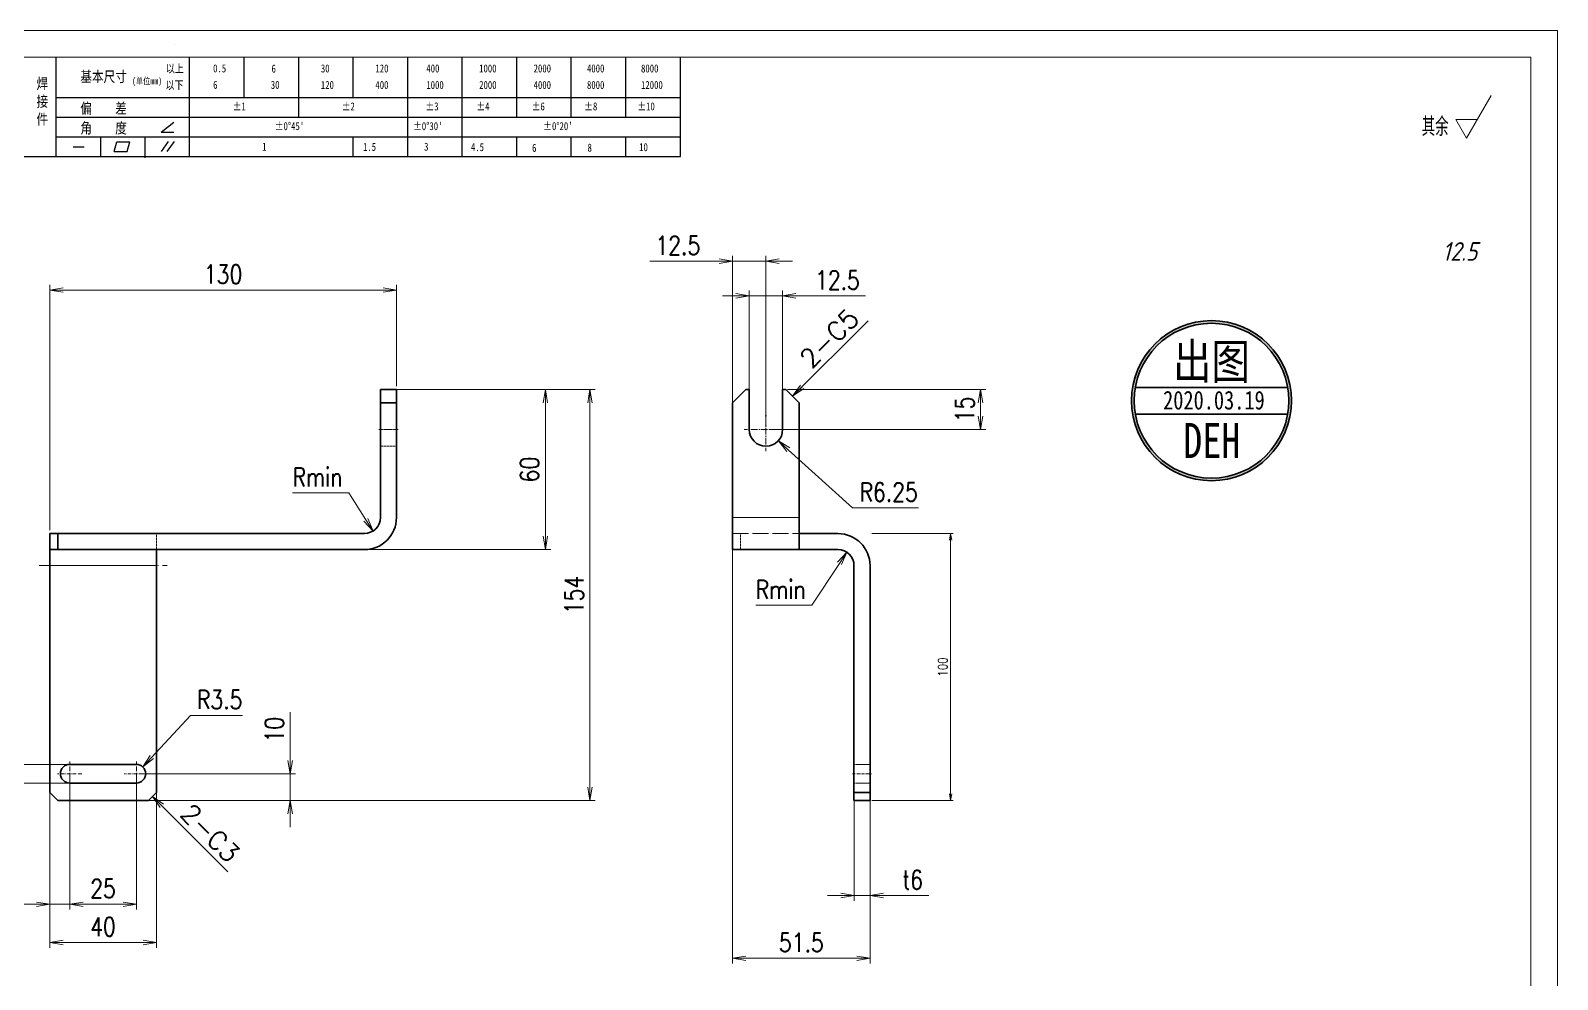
# Model space of a CAD drawing. Header units: millimetres. Extents: x -50406 to 104182, y -50696 to 36260.
# Drawn here: x -49929 to -49356, y 35495 to 35850 of the extents above; entities that cross this region are included whole.
import ezdxf
from ezdxf.enums import TextEntityAlignment as Align

# ---------------------------------------------------------------- set-up
doc = ezdxf.new("R2010")
doc.units = ezdxf.units.MM
doc.header["$LTSCALE"] = 0.5
for name, pattern in [('DASHDOT', [18.5, 12, -3, 0.5, -3]), ('DASHED', [15, 12, -3]), ('DOT2', [0.125, 0, -0.125])]:
    doc.linetypes.add(name, pattern=pattern)
for name, color, linetype, lineweight in [('DIM', 3, 'Continuous', 13), ('印章专用-出图', 1, 'Continuous', 80), ('图框', 7, 'Continuous', 18), ('标注线', 3, 'Continuous', 18), ('细实线', 3, 'Continuous', 18)]:
    doc.layers.add(name, color=color, linetype=linetype, lineweight=lineweight)
doc.layers.add('图\\M+19E79\\M+195B6\\M+18E9A', color=7, linetype='Continuous')
doc.layers.add('打印', color=7, linetype='Continuous', lineweight=15, plot=False)
doc.layers.add('打印-禁用', color=7, linetype='Continuous', lineweight=15, plot=False)
doc.styles.add('DIM', font='romans.shx', dxfattribs={"width": 0.8, "bigfont": 'bigfont.shx'})
doc.styles.add('国标', font='simfang.ttf', dxfattribs={"width": 0.8})
doc.styles.add('机械长仿宋', font='gbenor.shx', dxfattribs={"height": 1, "bigfont": 'gbcbig.shx'})
doc.dimstyles.new('DEH 1-1$0', dxfattribs={"dimtxt": 3.5, "dimasz": 2.5, "dimexe": 1, "dimexo": 0.625, "dimgap": 1.2, "dimtad": 1, "dimzin": 9, "dimdsep": 46, "dimtxsty": 'DIM', "dimblk": 'OPEN', "dimcen": 0, "dimclrd": 8, "dimclre": 8, "dimclrt": 2, "dimazin": 2, "dimtfac": 0.5, "dimtmove": 0, "dimatfit": 3, "dimldrblk": 'OPEN', "dimfxl": 0, "dimtolj": 2, "dimlwd": 18, "dimlwe": 18, "dimarcsym": 0})
doc.dimstyles.new('DEH 1-2$0', dxfattribs={"dimscale": 2, "dimtxt": 3.5, "dimasz": 2.5, "dimexe": 1, "dimexo": 0.625, "dimgap": 1.2, "dimtad": 1, "dimdsep": 46, "dimtxsty": 'DIM', "dimblk": 'OPEN', "dimcen": 0, "dimclrd": 8, "dimclre": 8, "dimclrt": 2, "dimazin": 2, "dimtfac": 0.5, "dimtmove": 0, "dimatfit": 3, "dimldrblk": 'OPEN', "dimfxl": 0, "dimtolj": 2, "dimlwd": 13, "dimlwe": 13, "dimarcsym": 0})
doc.dimstyles.new('DEH 1-2$4', dxfattribs={"dimscale": 2, "dimtxt": 3.5, "dimasz": 2.5, "dimexe": 1, "dimexo": 0.625, "dimgap": 1.2, "dimtad": 1, "dimtoh": 1, "dimdsep": 46, "dimtxsty": 'DIM', "dimblk": 'OPEN', "dimcen": 0, "dimclrd": 8, "dimclre": 8, "dimclrt": 2, "dimazin": 2, "dimtfac": 0.5, "dimtofl": 0, "dimtmove": 0, "dimatfit": 3, "dimldrblk": 'OPEN', "dimfxl": 0, "dimtolj": 2, "dimlwd": 18, "dimlwe": 18, "dimarcsym": 0})
doc.dimstyles.new('LAM1-1', dxfattribs={"dimtxt": 3.5, "dimasz": 2.5, "dimexe": 1, "dimexo": 0.625, "dimgap": 1.2, "dimtad": 3, "dimdsep": 46, "dimtxsty": 'DIM', "dimblk": 'OPEN', "dimcen": 0, "dimclrd": 3, "dimclre": 3, "dimclrt": 2, "dimazin": 2, "dimtfac": 0.5, "dimtmove": 0, "dimatfit": 3, "dimldrblk": 'OPEN', "dimfxl": 0, "dimlwd": 13, "dimlwe": 13, "dimarcsym": 0})

# ---------------------------------------------------------------- blocks, each defined once
blk = doc.blocks.new('GZDEH零件A3图框V01版')
at = {"layer": '图\\M+19E79\\M+195B6\\M+18E9A', "color": 9}
for p, q in [((2996.09, -1573.08), (2996.09, -1554.46)), ((3021.09, -1561.98), (3021.09, -1554.46)), ((3031.31, -1561.98), (3031.31, -1554.46)), ((3041.53, -1561.98), (3041.53, -1554.46)), ((3051.75, -1561.98), (3051.75, -1554.46)), ((3061.98, -1561.98), (3061.98, -1554.46)), ((3072.2, -1561.98), (3072.2, -1554.46)), ((3082.42, -1561.98), (3082.42, -1554.46)), ((3092.64, -1561.98), (3092.64, -1554.46)), ((3102.86, -1561.98), (3102.86, -1554.46)), ((3113.09, -1573.08), (3113.09, -1554.46)), ((2996.09, -1561.98), (3113.09, -1561.98)), ((3021.09, -1573.08), (3021.09, -1561.98)), ((3041.53, -1565.68), (3041.53, -1561.98)), ((3061.98, -1573.08), (3061.98, -1561.98)), ((3072.2, -1573.08), (3072.2, -1561.98)), ((3082.42, -1565.68), (3082.42, -1561.98)), ((3092.64, -1565.68), (3092.64, -1561.98)), ((3102.86, -1565.68), (3102.86, -1561.98)), ((2996.09, -1565.68), (3113.09, -1565.68)), ((3015.75, -1568.51), (3018.15, -1566.66)), ((2996.09, -1569.38), (3113.09, -1569.38)), ((2999.26, -1571.23), (3001.32, -1571.23)), ((3004.42, -1573.08), (3004.42, -1569.38)), ((3006.97, -1572.12), (3007.45, -1570.33)), ((3007.45, -1570.33), (3009.86, -1570.33)), ((3009.39, -1572.12), (3009.86, -1570.33)), ((3012.75, -1573.08), (3012.75, -1569.38)), ((3015.75, -1568.51), (3018.15, -1568.51)), ((3015.81, -1572.12), (3017.15, -1570.26)), ((3016.89, -1572.12), (3018.23, -1570.26)), ((3051.75, -1573.08), (3051.75, -1569.38)), ((3082.42, -1573.08), (3082.42, -1569.48)), ((3092.64, -1573.08), (3092.64, -1569.38)), ((3102.86, -1573.08), (3102.86, -1569.38)), ((2990.09, -1573.08), (3113.09, -1573.08)), ((3006.97, -1572.12), (3009.39, -1572.12)), ((3012.75, -1573.33), (3012.75, -1573.08))]:
    blk.add_line(p, q, dxfattribs=at)
at = {"layer": '图框', "linetype": 'Continuous'}
for p, q in [((3272.49, -1554.46), (2882.49, -1554.46)), ((3272.49, -1832.96), (3272.49, -1554.46))]:
    blk.add_line(p, q, dxfattribs=at)
at = {"layer": '打印-禁用', "linetype": 'Continuous'}
for p, q in [((3277.49, -1549.46), (2857.49, -1549.46)), ((3277.49, -1846.46), (3277.49, -1549.46))]:
    blk.add_line(p, q, dxfattribs=at)
at = {"layer": '图\\M+19E79\\M+195B6\\M+18E9A', "color": 9, "style": '国标', "width": 0.8}
for s, height, p in [('基本尺寸', 2, (3000.6, -1559.1)), ('以上', 1.5, (3016.64, -1557.33)), ('0.5', 1.5, (3025.49, -1557.3)), ('6', 1.5, (3036.45, -1557.34)), ('30', 1.5, (3045.69, -1557.31)), ('120', 1.5, (3055.91, -1557.31)), ('400', 1.5, (3065.46, -1557.31)), ('1000', 1.5, (3075.36, -1557.31)), ('2000', 1.5, (3085.57, -1557.31)), ('4000', 1.5, (3095.57, -1557.31)), ('8000', 1.5, (3105.7, -1557.31)), ('以下', 1.5, (3016.58, -1560.43)), ('6', 1.5, (3025.49, -1560.38)), ('30', 1.5, (3036.31, -1560.39)), ('120', 1.5, (3045.69, -1560.41)), ('400', 1.5, (3055.91, -1560.41)), ('1000', 1.5, (3065.46, -1560.41)), ('2000', 1.5, (3075.36, -1560.41)), ('4000', 1.5, (3085.57, -1560.41)), ('8000', 1.5, (3095.57, -1560.41)), ('12000', 1.5, (3105.7, -1560.41)), ('偏    差', 2, (3000.6, -1565.04)), ('±1', 1.5, (3029.16, -1564.42)), ('±2', 1.5, (3049.61, -1564.42)), ('±3', 1.5, (3065.3, -1564.42)), ('±4', 1.5, (3074.85, -1564.42)), ('±6', 1.5, (3085.22, -1564.42)), ('±8', 1.5, (3095.06, -1564.42)), ('±10', 1.5, (3105.02, -1564.42)), ('角    度', 2, (3000.6, -1568.74)), ("±0%%D45'", 1.5, (3037.06, -1568.12)), ("±0%%D30'", 1.5, (3062.98, -1568.12)), ("±0%%D20'", 1.5, (3087.38, -1568.12)), ('1', 1.5, (3034.69, -1571.98)), ('1.5', 1.5, (3053.59, -1572.01)), ('3', 1.5, (3065.05, -1571.98)), ('4.5', 1.5, (3073.82, -1572.05)), ('6', 1.5, (3085.28, -1572.19)), ('8', 1.5, (3095.68, -1572.15)), ('10', 1.5, (3105.36, -1572.06))]:
    blk.add_text(s, height=height, dxfattribs=at).set_placement(p)
at = {"layer": '图\\M+19E79\\M+195B6\\M+18E9A', "color": 9, "lineweight": 15, "style": '国标', "width": 0.8}
blk.add_text('(单位mm)', height=1.2, dxfattribs=at).set_placement((3010.27, -1559.51))
at = {"layer": '图\\M+19E79\\M+195B6\\M+18E9A', "color": 9, "insert": (2992.39, -1558.41), "char_height": 2, "width": 3.1877, "attachment_point": 1, "style": '国标'}
blk.add_mtext('焊\\P接\\P件', dxfattribs=at)
blk = doc.blocks.new('DEH A3')
at = {"layer": '图框'}
blk.add_blockref('GZDEH零件A3图框V01版', (-2857.49, 1846.46), dxfattribs=at)
blk = doc.blocks.new('FINISHER_TR')
at = {"layer": '标注线'}
for p, q in [((0, 0), (4.62, 8)), ((-2.02, 3.5), (0, 0)), ((2.02, 3.5), (-2.02, 3.5))]:
    blk.add_line(p, q, dxfattribs=at)
at = {"layer": '标注线', "color": 2, "style": '机械长仿宋', "oblique": 15}
blk.add_attdef('0.0', text='', height=3.5, dxfattribs=at).set_placement((2.03, -24.04), align=Align.BOTTOM_RIGHT)
blk = doc.blocks.new('其余12.5')
at = {"layer": '标注线'}
blk.add_blockref('FINISHER_TR', (0, 0), dxfattribs=at).add_auto_attribs({'0.0': '12.5'})
at = {"layer": '标注线', "color": 7, "linetype": 'DOT2', "style": '机械长仿宋'}
blk.add_text('其余', height=3.5, dxfattribs=at).set_placement((-8.38, 0.4))
blk = doc.blocks.new('_Open')
at = {"color": 0, "linetype": 'ByBlock', "lineweight": -2}
for p, q in [((-1, 0.17), (0, 0)), ((-1, -0.17), (0, 0)), ((0, 0), (-1, 0))]:
    blk.add_line(p, q, dxfattribs=at)
blk = doc.blocks.new('*D35')
at = {"layer": 'Defpoints', "color": 0, "transparency": 16777216}
for p in [(-49791.45, 35752.9), (-49791.45, 35715.62), (-49921.45, 35661.62)]:
    blk.add_point(p, dxfattribs=at)
at = {"layer": '标注线', "color": 8, "lineweight": 13, "transparency": 16777216}
for p, q in [((-49921.45, 35662.87), (-49921.45, 35754.9)), ((-49791.45, 35716.87), (-49791.45, 35754.9)), ((-49916.45, 35752.9), (-49796.45, 35752.9))]:
    blk.add_line(p, q, dxfattribs=at)
at = {"layer": '标注线', "color": 8, "lineweight": 13, "transparency": 16777216, "xscale": 5, "yscale": 5, "zscale": 5, "rotation": 180}
blk.add_blockref('_Open', (-49921.45, 35752.9), dxfattribs=at)
at = {"layer": '标注线', "color": 8, "lineweight": 13, "transparency": 16777216, "xscale": 5, "yscale": 5, "zscale": 5}
blk.add_blockref('_Open', (-49791.45, 35752.9), dxfattribs=at)
at = {"layer": '标注线', "color": 2, "transparency": 16777216, "insert": (-49856.45, 35758.8), "char_height": 7, "attachment_point": 5, "style": 'DIM'}
blk.add_mtext('\\A2;130', dxfattribs=at)
blk = doc.blocks.new('*D36')
at = {"layer": 'Defpoints', "color": 0, "transparency": 16777216}
for p in [(-49791.45, 35715.62), (-49812.88, 35655.62), (-49735.62, 35655.62)]:
    blk.add_point(p, dxfattribs=at)
at = {"layer": '标注线', "color": 8, "lineweight": 13, "transparency": 16777216}
for p, q in [((-49790.2, 35715.62), (-49733.62, 35715.62)), ((-49735.62, 35710.62), (-49735.62, 35660.62)), ((-49811.63, 35655.62), (-49733.62, 35655.62))]:
    blk.add_line(p, q, dxfattribs=at)
at = {"layer": '标注线', "color": 8, "lineweight": 13, "transparency": 16777216, "xscale": 5, "yscale": 5, "zscale": 5}
for p, rotation in [((-49735.62, 35715.62), 90), ((-49735.62, 35655.62), 270)]:
    blk.add_blockref('_Open', p, dxfattribs=dict(at, rotation=rotation))
at = {"layer": '标注线', "color": 2, "transparency": 16777216, "insert": (-49741.52, 35685.62), "char_height": 7, "attachment_point": 5, "rotation": 90, "style": 'DIM'}
blk.add_mtext('\\A2;60', dxfattribs=at)
blk = doc.blocks.new('*D37')
at = {"layer": 'Defpoints', "color": 0, "transparency": 16777216}
for p in [(-49921.45, 35607.12), (-49881.45, 35607.12), (-49881.45, 35508.39)]:
    blk.add_point(p, dxfattribs=at)
at = {"layer": '标注线', "color": 8, "lineweight": 13, "transparency": 16777216}
for p, q in [((-49921.45, 35605.87), (-49921.45, 35506.39)), ((-49881.45, 35605.87), (-49881.45, 35506.39)), ((-49916.45, 35508.39), (-49886.45, 35508.39))]:
    blk.add_line(p, q, dxfattribs=at)
at = {"layer": '标注线', "color": 8, "lineweight": 13, "transparency": 16777216, "xscale": 5, "yscale": 5, "zscale": 5, "rotation": 180}
blk.add_blockref('_Open', (-49921.45, 35508.39), dxfattribs=at)
at = {"layer": '标注线', "color": 8, "lineweight": 13, "transparency": 16777216, "xscale": 5, "yscale": 5, "zscale": 5}
blk.add_blockref('_Open', (-49881.45, 35508.39), dxfattribs=at)
at = {"layer": '标注线', "color": 2, "transparency": 16777216, "insert": (-49901.45, 35514.29), "char_height": 7, "attachment_point": 5, "style": 'DIM'}
blk.add_mtext('\\A2;40', dxfattribs=at)
blk = doc.blocks.new('*D38')
at = {"layer": 'Defpoints', "color": 0, "transparency": 16777216}
for p in [(-49921.45, 35571.62), (-49913.95, 35571.62), (-49921.45, 35522.67)]:
    blk.add_point(p, dxfattribs=at)
at = {"layer": '标注线', "color": 8, "lineweight": 13, "transparency": 16777216}
for p, q in [((-49921.45, 35570.37), (-49921.45, 35520.67)), ((-49913.95, 35570.37), (-49913.95, 35520.67)), ((-49926.45, 35522.67), (-49947.99, 35522.67)), ((-49913.95, 35522.67), (-49921.45, 35522.67)), ((-49908.95, 35522.67), (-49903.95, 35522.67))]:
    blk.add_line(p, q, dxfattribs=at)
at = {"layer": '标注线', "color": 8, "lineweight": 13, "transparency": 16777216, "xscale": 5, "yscale": 5, "zscale": 5}
blk.add_blockref('_Open', (-49921.45, 35522.67), dxfattribs=at)
at = {"layer": '标注线', "color": 8, "lineweight": 13, "transparency": 16777216, "xscale": 5, "yscale": 5, "zscale": 5, "rotation": 180}
blk.add_blockref('_Open', (-49913.95, 35522.67), dxfattribs=at)
at = {"layer": '标注线', "color": 2, "transparency": 16777216, "insert": (-49939.72, 35528.57), "char_height": 7, "attachment_point": 5, "style": 'DIM'}
blk.add_mtext('\\A2;7.5', dxfattribs=at)
blk = doc.blocks.new('*D39')
at = {"layer": 'Defpoints', "color": 0, "transparency": 16777216}
for p in [(-49913.95, 35571.62), (-49888.95, 35571.62), (-49888.95, 35522.67)]:
    blk.add_point(p, dxfattribs=at)
at = {"layer": '标注线', "color": 8, "lineweight": 13, "transparency": 16777216}
for p, q in [((-49913.95, 35570.37), (-49913.95, 35520.67)), ((-49888.95, 35570.37), (-49888.95, 35520.67)), ((-49908.95, 35522.67), (-49893.95, 35522.67))]:
    blk.add_line(p, q, dxfattribs=at)
at = {"layer": '标注线', "color": 8, "lineweight": 13, "transparency": 16777216, "xscale": 5, "yscale": 5, "zscale": 5, "rotation": 180}
blk.add_blockref('_Open', (-49913.95, 35522.67), dxfattribs=at)
at = {"layer": '标注线', "color": 8, "lineweight": 13, "transparency": 16777216, "xscale": 5, "yscale": 5, "zscale": 5}
blk.add_blockref('_Open', (-49888.95, 35522.67), dxfattribs=at)
at = {"layer": '标注线', "color": 2, "transparency": 16777216, "insert": (-49901.45, 35528.57), "char_height": 7, "attachment_point": 5, "style": 'DIM'}
blk.add_mtext('\\A2;25', dxfattribs=at)
blk = doc.blocks.new('*D40')
at = {"layer": 'Defpoints', "color": 0, "transparency": 16777216}
for p in [(-49888.95, 35571.62), (-49831.31, 35571.62), (-49901.45, 35561.62)]:
    blk.add_point(p, dxfattribs=at)
at = {"layer": '标注线', "color": 8, "lineweight": 13, "transparency": 16777216}
for p, q in [((-49831.31, 35576.62), (-49831.31, 35594.69)), ((-49887.7, 35571.62), (-49829.31, 35571.62)), ((-49831.31, 35561.62), (-49831.31, 35571.62)), ((-49900.2, 35561.62), (-49829.31, 35561.62)), ((-49831.31, 35556.62), (-49831.31, 35551.62))]:
    blk.add_line(p, q, dxfattribs=at)
at = {"layer": '标注线', "color": 8, "lineweight": 13, "transparency": 16777216, "xscale": 5, "yscale": 5, "zscale": 5}
for p, rotation in [((-49831.31, 35571.62), 270), ((-49831.31, 35561.62), 90)]:
    blk.add_blockref('_Open', p, dxfattribs=dict(at, rotation=rotation))
at = {"layer": '标注线', "color": 2, "transparency": 16777216, "insert": (-49837.21, 35588.16), "char_height": 7, "attachment_point": 5, "rotation": 90, "style": 'DIM'}
blk.add_mtext('\\A2;10', dxfattribs=at)
blk = doc.blocks.new('*D41')
at = {"layer": 'Defpoints', "color": 0, "transparency": 16777216}
for p in [(-49954.29, 35575.12), (-49905.6, 35575.12), (-49905.6, 35568.12)]:
    blk.add_point(p, dxfattribs=at)
at = {"layer": '标注线', "color": 8, "lineweight": 13, "transparency": 16777216}
for p, q in [((-49954.29, 35580.12), (-49954.29, 35593.66)), ((-49906.85, 35575.12), (-49956.29, 35575.12)), ((-49954.29, 35568.12), (-49954.29, 35575.12)), ((-49906.85, 35568.12), (-49956.29, 35568.12)), ((-49954.29, 35563.12), (-49954.29, 35558.12))]:
    blk.add_line(p, q, dxfattribs=at)
at = {"layer": '标注线', "color": 8, "lineweight": 13, "transparency": 16777216, "xscale": 5, "yscale": 5, "zscale": 5}
for p, rotation in [((-49954.29, 35575.12), 270), ((-49954.29, 35568.12), 90)]:
    blk.add_blockref('_Open', p, dxfattribs=dict(at, rotation=rotation))
at = {"layer": '标注线', "color": 2, "transparency": 16777216, "insert": (-49960.19, 35589.39), "char_height": 7, "attachment_point": 5, "rotation": 90, "style": 'DIM'}
blk.add_mtext('\\A2;7', dxfattribs=at)
blk = doc.blocks.new('*D42')
at = {"layer": 'Defpoints', "color": 0, "transparency": 16777216}
for p in [(-49886.57, 35574.19), (-49888.95, 35571.62)]:
    blk.add_point(p, dxfattribs=at)
at = {"layer": '标注线', "color": 8, "lineweight": 18, "transparency": 16777216}
for p, q in [((-49868.65, 35593.48), (-49883.17, 35577.85)), ((-49849.19, 35593.48), (-49868.65, 35593.48))]:
    blk.add_line(p, q, dxfattribs=at)
at = {"layer": '标注线', "color": 8, "lineweight": 18, "transparency": 16777216, "xscale": 5, "yscale": 5, "zscale": 5, "rotation": 227.1142662931661}
blk.add_blockref('_Open', (-49886.57, 35574.19), dxfattribs=at)
at = {"layer": '标注线', "color": 2, "transparency": 16777216, "insert": (-49857.72, 35599.38), "char_height": 7, "attachment_point": 5, "style": 'DIM'}
blk.add_mtext('\\A2;R3.5', dxfattribs=at)
blk = doc.blocks.new('*D43')
at = {"layer": 'Defpoints', "color": 0, "transparency": 16777216}
for p in [(-49803.45, 35667.62), (-49800.24, 35662.56)]:
    blk.add_point(p, dxfattribs=at)
at = {"layer": '标注线', "color": 8, "lineweight": 18, "transparency": 16777216}
for p, q in [((-49830.41, 35676.91), (-49809.34, 35676.91)), ((-49809.34, 35676.91), (-49802.92, 35666.78))]:
    blk.add_line(p, q, dxfattribs=at)
at = {"layer": '标注线', "color": 8, "lineweight": 18, "transparency": 16777216, "xscale": 5, "yscale": 5, "zscale": 5, "rotation": 302.3736802523894}
blk.add_blockref('_Open', (-49800.24, 35662.56), dxfattribs=at)
at = {"layer": '标注线', "color": 2, "transparency": 16777216, "insert": (-49821.08, 35682.81), "char_height": 7, "attachment_point": 5, "style": 'DIM'}
blk.add_mtext('\\A2;{\\Fromans,bigfont|c134;Rmin}', dxfattribs=at)
blk = doc.blocks.new('*D44')
at = {"layer": 'Defpoints', "color": 0, "transparency": 16777216}
for p in [(-49665.41, 35681.12), (-49613.91, 35607.12), (-49613.91, 35502.45)]:
    blk.add_point(p, dxfattribs=at)
at = {"layer": '标注线', "color": 8, "lineweight": 13, "transparency": 16777216}
for p, q in [((-49665.41, 35679.87), (-49665.41, 35500.45)), ((-49613.91, 35605.87), (-49613.91, 35500.45)), ((-49660.41, 35502.45), (-49618.91, 35502.45))]:
    blk.add_line(p, q, dxfattribs=at)
at = {"layer": '标注线', "color": 8, "lineweight": 13, "transparency": 16777216, "xscale": 5, "yscale": 5, "zscale": 5, "rotation": 180}
blk.add_blockref('_Open', (-49665.41, 35502.45), dxfattribs=at)
at = {"layer": '标注线', "color": 8, "lineweight": 13, "transparency": 16777216, "xscale": 5, "yscale": 5, "zscale": 5}
blk.add_blockref('_Open', (-49613.91, 35502.45), dxfattribs=at)
at = {"layer": '标注线', "color": 2, "transparency": 16777216, "insert": (-49639.66, 35508.35), "char_height": 7, "attachment_point": 5, "style": 'DIM'}
blk.add_mtext('\\A2;51.5', dxfattribs=at)
blk = doc.blocks.new('*D45')
at = {"layer": 'Defpoints', "color": 0, "transparency": 16777216}
for p in [(-49619.91, 35581.45), (-49613.91, 35581.45), (-49613.91, 35525.98)]:
    blk.add_point(p, dxfattribs=at)
at = {"layer": '标注线', "color": 8, "lineweight": 13, "transparency": 16777216}
for p, q in [((-49619.91, 35580.2), (-49619.91, 35523.98)), ((-49613.91, 35580.2), (-49613.91, 35523.98)), ((-49624.91, 35525.98), (-49629.91, 35525.98)), ((-49619.91, 35525.98), (-49613.91, 35525.98)), ((-49608.91, 35525.98), (-49591.91, 35525.98))]:
    blk.add_line(p, q, dxfattribs=at)
at = {"layer": '标注线', "color": 8, "lineweight": 13, "transparency": 16777216, "xscale": 5, "yscale": 5, "zscale": 5}
blk.add_blockref('_Open', (-49619.91, 35525.98), dxfattribs=at)
at = {"layer": '标注线', "color": 8, "lineweight": 13, "transparency": 16777216, "xscale": 5, "yscale": 5, "zscale": 5, "rotation": 180}
blk.add_blockref('_Open', (-49613.91, 35525.98), dxfattribs=at)
at = {"layer": '标注线', "color": 2, "transparency": 16777216, "insert": (-49597.91, 35531.88), "char_height": 7, "attachment_point": 5, "style": 'DIM'}
blk.add_mtext('\\A2;{\\Fromans,bigfont|c134;t}6', dxfattribs=at)
blk = doc.blocks.new('*D46')
at = {"layer": 'Defpoints', "color": 0, "transparency": 16777216}
for p in [(-49794.45, 35715.62), (-49718.91, 35715.62), (-49901.45, 35561.62)]:
    blk.add_point(p, dxfattribs=at)
at = {"layer": '标注线', "color": 8, "lineweight": 13, "transparency": 16777216}
for p, q in [((-49793.2, 35715.62), (-49716.91, 35715.62)), ((-49718.91, 35566.62), (-49718.91, 35710.62)), ((-49900.2, 35561.62), (-49716.91, 35561.62))]:
    blk.add_line(p, q, dxfattribs=at)
at = {"layer": '标注线', "color": 8, "lineweight": 13, "transparency": 16777216, "xscale": 5, "yscale": 5, "zscale": 5}
for p, rotation in [((-49718.91, 35715.62), 90), ((-49718.91, 35561.62), 270)]:
    blk.add_blockref('_Open', p, dxfattribs=dict(at, rotation=rotation))
at = {"layer": '标注线', "color": 2, "transparency": 16777216, "insert": (-49724.81, 35638.62), "char_height": 7, "attachment_point": 5, "rotation": 90, "style": 'DIM'}
blk.add_mtext('\\A2;154', dxfattribs=at)
blk = doc.blocks.new('*D50')
at = {"layer": 'Defpoints', "color": 0, "transparency": 16777216}
for p in [(-49622.61, 35654.63), (-49625.91, 35649.62)]:
    blk.add_point(p, dxfattribs=at)
at = {"layer": '标注线', "color": 8, "lineweight": 18, "transparency": 16777216}
for p, q in [((-49635.7, 35634.77), (-49625.36, 35650.46)), ((-49656.77, 35634.77), (-49635.7, 35634.77))]:
    blk.add_line(p, q, dxfattribs=at)
at = {"layer": '标注线', "color": 8, "lineweight": 18, "transparency": 16777216, "xscale": 5, "yscale": 5, "zscale": 5, "rotation": 56.62099538693634}
blk.add_blockref('_Open', (-49622.61, 35654.63), dxfattribs=at)
at = {"layer": '标注线', "color": 2, "transparency": 16777216, "insert": (-49647.43, 35640.67), "char_height": 7, "attachment_point": 5, "style": 'DIM'}
blk.add_mtext('\\A2;{\\Fromans,bigfont|c134;Rmin}', dxfattribs=at)
blk = doc.blocks.new('*D51')
at = {"layer": 'Defpoints', "color": 0, "transparency": 16777216}
for p in [(-49665.41, 35763.73), (-49652.91, 35700.62), (-49665.41, 35696.35)]:
    blk.add_point(p, dxfattribs=at)
at = {"layer": '标注线', "color": 8, "lineweight": 13, "transparency": 16777216}
for p, q in [((-49670.41, 35763.73), (-49696.48, 35763.73)), ((-49665.41, 35697.6), (-49665.41, 35765.73)), ((-49652.91, 35763.73), (-49665.41, 35763.73)), ((-49652.91, 35701.87), (-49652.91, 35765.73)), ((-49647.91, 35763.73), (-49642.91, 35763.73))]:
    blk.add_line(p, q, dxfattribs=at)
at = {"layer": '标注线', "color": 8, "lineweight": 13, "transparency": 16777216, "xscale": 5, "yscale": 5, "zscale": 5}
blk.add_blockref('_Open', (-49665.41, 35763.73), dxfattribs=at)
at = {"layer": '标注线', "color": 8, "lineweight": 13, "transparency": 16777216, "xscale": 5, "yscale": 5, "zscale": 5, "rotation": 180}
blk.add_blockref('_Open', (-49652.91, 35763.73), dxfattribs=at)
at = {"layer": '标注线', "color": 2, "transparency": 16777216, "insert": (-49685.95, 35769.63), "char_height": 7, "attachment_point": 5, "style": 'DIM'}
blk.add_mtext('\\A2;12.5', dxfattribs=at)
blk = doc.blocks.new('*D52')
at = {"layer": 'Defpoints', "color": 0, "transparency": 16777216}
for p in [(-49646.66, 35750.7), (-49659.16, 35708.12), (-49646.66, 35706.23)]:
    blk.add_point(p, dxfattribs=at)
at = {"layer": '标注线', "color": 8, "lineweight": 13, "transparency": 16777216}
for p, q in [((-49664.16, 35750.7), (-49669.16, 35750.7)), ((-49659.16, 35709.37), (-49659.16, 35752.7)), ((-49659.16, 35750.7), (-49646.66, 35750.7)), ((-49646.66, 35707.48), (-49646.66, 35752.7)), ((-49641.66, 35750.7), (-49615.6, 35750.7))]:
    blk.add_line(p, q, dxfattribs=at)
at = {"layer": '标注线', "color": 8, "lineweight": 13, "transparency": 16777216, "xscale": 5, "yscale": 5, "zscale": 5}
blk.add_blockref('_Open', (-49659.16, 35750.7), dxfattribs=at)
at = {"layer": '标注线', "color": 8, "lineweight": 13, "transparency": 16777216, "xscale": 5, "yscale": 5, "zscale": 5, "rotation": 180}
blk.add_blockref('_Open', (-49646.66, 35750.7), dxfattribs=at)
at = {"layer": '标注线', "color": 2, "transparency": 16777216, "insert": (-49626.13, 35756.6), "char_height": 7, "attachment_point": 5, "style": 'DIM'}
blk.add_mtext('\\A2;12.5', dxfattribs=at)
blk = doc.blocks.new('*D53')
at = {"layer": 'Defpoints', "color": 0, "transparency": 16777216}
for p in [(-49646.04, 35715.62), (-49572.5, 35715.62), (-49652.91, 35700.62)]:
    blk.add_point(p, dxfattribs=at)
at = {"layer": '标注线', "color": 8, "lineweight": 13, "transparency": 16777216}
for p, q in [((-49644.79, 35715.62), (-49570.5, 35715.62)), ((-49572.5, 35705.62), (-49572.5, 35710.62)), ((-49651.66, 35700.62), (-49570.5, 35700.62))]:
    blk.add_line(p, q, dxfattribs=at)
at = {"layer": '标注线', "color": 8, "lineweight": 13, "transparency": 16777216, "xscale": 5, "yscale": 5, "zscale": 5}
for p, rotation in [((-49572.5, 35715.62), 90), ((-49572.5, 35700.62), 270)]:
    blk.add_blockref('_Open', p, dxfattribs=dict(at, rotation=rotation))
at = {"layer": '标注线', "color": 2, "transparency": 16777216, "insert": (-49578.4, 35708.12), "char_height": 7, "attachment_point": 5, "rotation": 90, "style": 'DIM'}
blk.add_mtext('\\A2;15', dxfattribs=at)
blk = doc.blocks.new('*D54')
at = {"layer": 'Defpoints', "color": 0, "transparency": 16777216}
for p in [(-49652.91, 35700.62), (-49648.28, 35696.43)]:
    blk.add_point(p, dxfattribs=at)
at = {"layer": '标注线', "color": 8, "lineweight": 18, "transparency": 16777216}
for p, q in [((-49620.52, 35671.29), (-49644.58, 35693.07)), ((-49595.72, 35671.29), (-49620.52, 35671.29))]:
    blk.add_line(p, q, dxfattribs=at)
at = {"layer": '标注线', "color": 8, "lineweight": 18, "transparency": 16777216, "xscale": 5, "yscale": 5, "zscale": 5, "rotation": 137.8381015659827}
blk.add_blockref('_Open', (-49648.28, 35696.43), dxfattribs=at)
at = {"layer": '标注线', "color": 2, "transparency": 16777216, "insert": (-49606.92, 35677.19), "char_height": 7, "attachment_point": 5, "style": 'DIM'}
blk.add_mtext('\\A2;R6.25', dxfattribs=at)
blk = doc.blocks.new('出图章')
at = {"layer": '印章专用-出图'}
h = blk.add_hatch(color=256, dxfattribs=at)
h.paths.add_polyline_path([(15, 0, 1), (-15, 0, 1)])
h.paths.add_polyline_path([(14.5, 0, 1), (-14.5, 0, 1)], flags=16)
h.paths.add_polyline_path([(-7.31, -12.35), (7.41, -12.35), (7.41, -2.73), (-7.31, -2.73)], flags=8)
at = {"layer": '印章专用-出图', "lineweight": 35}
for p, q in [((-14.28, 2.5), (14.28, 2.5)), ((-14.28, -2.5), (14.28, -2.5))]:
    blk.add_line(p, q, dxfattribs=at)
for radius in [15, 14.5]:
    blk.add_circle((0, 0), radius, dxfattribs=at)
at = {"layer": '印章专用-出图', "color": 4, "style": '国标', "width": 0.8}
blk.add_text('DEH', height=6.562, dxfattribs=at).set_placement((0.05, -10.74), align=Align.CENTER)
at = {"layer": '印章专用-出图', "color": 3, "style": '国标', "width": 0.8}
blk.add_attdef('出图', text='', height=6.6, dxfattribs=at).set_placement((0, 7.35), align=Align.MIDDLE_CENTER)
at = {"layer": '印章专用-出图', "color": 2, "style": '国标', "width": 0.8}
blk.add_attdef('XXXX.XX.XX', text='', height=3.5, dxfattribs=at).set_placement((0.45, 0.1), align=Align.MIDDLE_CENTER)
blk = doc.blocks.new('YZ-CT')
at = {"layer": '印章专用-出图'}
blk.add_blockref('出图章', (0.63, 0), dxfattribs=at).add_auto_attribs({'出图': '出图', 'XXXX.XX.XX': '2020.03.19'})
blk = doc.blocks.new('*D66')
at = {"layer": 'Defpoints', "color": 0, "transparency": 16777216}
for p in [(-49613.91, 35661.62), (-49583.71, 35661.62), (-49613.91, 35561.62)]:
    blk.add_point(p, dxfattribs=at)
at = {"layer": '标注线', "color": 8, "lineweight": 18, "transparency": 16777216}
for p, q in [((-49613.29, 35661.62), (-49582.71, 35661.62)), ((-49583.71, 35564.12), (-49583.71, 35659.12)), ((-49613.29, 35561.62), (-49582.71, 35561.62))]:
    blk.add_line(p, q, dxfattribs=at)
at = {"layer": '标注线', "color": 8, "lineweight": 18, "transparency": 16777216, "xscale": 2.5, "yscale": 2.5, "zscale": 2.5}
for p, rotation in [((-49583.71, 35661.62), 90), ((-49583.71, 35561.62), 270)]:
    blk.add_blockref('_Open', p, dxfattribs=dict(at, rotation=rotation))
at = {"layer": '标注线', "color": 2, "transparency": 16777216, "insert": (-49586.66, 35611.62), "char_height": 3.5, "attachment_point": 5, "rotation": 90, "style": 'DIM'}
blk.add_mtext('\\A2;100', dxfattribs=at)
blk = doc.blocks.new('CHAMFER_DIM_R')
at = {"layer": 'DIM', "color": 2, "style": 'DIM'}
blk.add_attdef('000', text='', height=3.5, rotation=90, dxfattribs=at).set_placement((0, 6), align=Align.BOTTOM_LEFT)
at = {"layer": 'DIM'}
blk.add_leader([(0, 0), (0, 20)], dimstyle='LAM1-1', dxfattribs=at)

msp = doc.modelspace()

# ---------------------------------------------------------------- linework, layer by layer
at = {"color": 7, "lineweight": 35, "ltscale": 0.125}
for p, q in [((-49797.452, 35710.622), (-49797.452, 35715.622)), ((-49791.452, 35710.622), (-49791.452, 35715.622))]:
    msp.add_line(p, q, dxfattribs=at)
at = {"color": 7, "lineweight": 35, "ltscale": 0.15}
for p, q in [((-49797.452, 35715.622), (-49791.452, 35715.622)), ((-49797.452, 35710.622), (-49791.452, 35710.622)), ((-49921.452, 35655.622), (-49921.452, 35661.622)), ((-49918.452, 35655.622), (-49918.452, 35661.622)), ((-49921.452, 35649.622), (-49921.452, 35655.622)), ((-49881.452, 35649.622), (-49881.452, 35655.622)), ((-49619.914, 35564.622), (-49613.914, 35564.622)), ((-49619.914, 35561.622), (-49613.914, 35561.622))]:
    msp.add_line(p, q, dxfattribs=at)
at = {"color": 7, "lineweight": 35, "ltscale": 0.176777}
for p, q in [((-49665.414, 35710.622), (-49660.414, 35715.622)), ((-49640.414, 35710.622), (-49645.414, 35715.622))]:
    msp.add_line(p, q, dxfattribs=at)
at = {"color": 7, "lineweight": 35, "ltscale": 0.03125}
for p, q in [((-49659.164, 35715.622), (-49660.414, 35715.622)), ((-49645.414, 35715.622), (-49646.664, 35715.622))]:
    msp.add_line(p, q, dxfattribs=at)
at = {"color": 7, "lineweight": 35, "ltscale": 0.375}
for p, q in [((-49659.164, 35700.622), (-49659.164, 35715.622)), ((-49646.664, 35715.622), (-49646.664, 35700.622))]:
    msp.add_line(p, q, dxfattribs=at)
at = {"color": 7, "lineweight": 35}
for p, q in [((-49797.452, 35667.622), (-49797.452, 35710.622)), ((-49791.452, 35710.622), (-49791.452, 35667.622)), ((-49665.414, 35710.622), (-49665.414, 35667.622)), ((-49640.414, 35667.622), (-49640.414, 35710.622)), ((-49803.452, 35661.622), (-49918.452, 35661.622)), ((-49803.452, 35655.622), (-49918.452, 35655.622)), ((-49665.414, 35655.622), (-49640.414, 35655.622)), ((-49921.452, 35649.622), (-49921.452, 35564.622)), ((-49881.452, 35649.622), (-49881.452, 35564.622)), ((-49619.914, 35649.622), (-49619.914, 35564.622)), ((-49613.914, 35649.622), (-49613.914, 35564.622)), ((-49888.952, 35575.122), (-49913.952, 35575.122)), ((-49913.952, 35568.122), (-49888.952, 35568.122)), ((-49918.452, 35561.622), (-49884.452, 35561.622))]:
    msp.add_line(p, q, dxfattribs=at)
at = {"color": 1, "linetype": 'DASHED', "lineweight": 13, "ltscale": 0.15}
for p, q in [((-49791.452, 35710.622), (-49797.452, 35710.622)), ((-49797.452, 35700.622), (-49791.452, 35700.622)), ((-49797.452, 35700.622), (-49791.452, 35700.622)), ((-49797.452, 35694.372), (-49791.452, 35694.372)), ((-49881.452, 35655.622), (-49881.452, 35661.622)), ((-49662.414, 35655.622), (-49662.414, 35661.622)), ((-49613.914, 35575.122), (-49619.914, 35575.122)), ((-49613.914, 35568.122), (-49619.914, 35568.122)), ((-49619.914, 35564.622), (-49613.914, 35564.622))]:
    msp.add_line(p, q, dxfattribs=at)
at = {"color": 2, "linetype": 'DASHDOT', "lineweight": 13, "ltscale": 0.40625}
for p, q in [((-49652.914, 35708.747), (-49652.914, 35692.497)), ((-49644.789, 35700.622), (-49661.039, 35700.622))]:
    msp.add_line(p, q, dxfattribs=at)
at = {"color": 2, "linetype": 'DASHDOT', "lineweight": 13, "ltscale": 0.180002}
for p, q in [((-49798.052, 35700.622), (-49790.852, 35700.622)), ((-49620.514, 35571.622), (-49613.314, 35571.622))]:
    msp.add_line(p, q, dxfattribs=at)
at = {"color": 7, "lineweight": 13}
for p, q in [((-49665.414, 35667.622), (-49640.414, 35667.622)), ((-49881.452, 35649.622), (-49921.452, 35649.622))]:
    msp.add_line(p, q, dxfattribs=at)
at = {"color": 1, "linetype": 'DASHED', "lineweight": 13}
for p, q in [((-49665.414, 35667.622), (-49640.414, 35667.622)), ((-49665.414, 35661.622), (-49640.414, 35661.622)), ((-49881.452, 35649.622), (-49921.452, 35649.622))]:
    msp.add_line(p, q, dxfattribs=at)
at = {"color": 7, "lineweight": 35, "ltscale": 0.3}
for p, q in [((-49665.414, 35655.622), (-49665.414, 35667.622)), ((-49640.414, 35667.622), (-49640.414, 35655.622))]:
    msp.add_line(p, q, dxfattribs=at)
at = {"color": 7, "lineweight": 35, "ltscale": 0.075}
for p, q in [((-49918.452, 35661.622), (-49921.452, 35661.622)), ((-49921.452, 35655.622), (-49918.452, 35655.622)), ((-49619.914, 35564.622), (-49619.914, 35561.622)), ((-49613.914, 35561.622), (-49613.914, 35564.622))]:
    msp.add_line(p, q, dxfattribs=at)
at = {"color": 7, "lineweight": 35, "ltscale": 0.3625}
for p, q in [((-49640.414, 35661.622), (-49625.914, 35661.622)), ((-49625.914, 35655.622), (-49640.414, 35655.622))]:
    msp.add_line(p, q, dxfattribs=at)
at = {"color": 2, "linetype": 'DASHDOT', "lineweight": 13}
msp.add_line((-49925.452, 35649.622), (-49877.452, 35649.622), dxfattribs=at)
at = {"color": 2, "linetype": 'DASHDOT', "lineweight": 13, "ltscale": 0.227496}
for p, q in [((-49913.952, 35576.172), (-49913.952, 35567.072)), ((-49888.952, 35576.172), (-49888.952, 35567.072))]:
    msp.add_line(p, q, dxfattribs=at)
at = {"color": 2, "linetype": 'DASHDOT', "lineweight": 13, "ltscale": 0.227499}
for p, q in [((-49909.402, 35571.622), (-49918.502, 35571.622)), ((-49884.402, 35571.622), (-49893.502, 35571.622))]:
    msp.add_line(p, q, dxfattribs=at)
at = {"color": 7, "lineweight": 35, "ltscale": 0.106066}
for p, q in [((-49918.452, 35561.622), (-49921.452, 35564.622)), ((-49881.452, 35564.622), (-49884.452, 35561.622))]:
    msp.add_line(p, q, dxfattribs=at)
at = {"color": 7, "lineweight": 35}
for centre, radius, start, end in [((-49652.914, 35700.622), 6.25, 180.00001, 360), ((-49803.452, 35667.622), 6, 270, 0), ((-49803.452, 35667.622), 12, 270, 0), ((-49625.914, 35649.622), 12, 360, 90), ((-49625.914, 35649.622), 6, 360, 90), ((-49913.952, 35571.622), 3.5, 90, 270), ((-49888.952, 35571.622), 3.5, 270, 90)]:
    msp.add_arc(centre, radius, start, end, dxfattribs=at)
at = {"layer": '打印'}
msp.add_lwpolyline([(-50196.186, 35850.164), (-49356.186, 35850.164), (-49356.186, 35256.164), (-50196.186, 35256.164)], close=True, dxfattribs=at)
at = {"layer": '细实线', "ltscale": 2.48512e-05}
msp.add_line((-49874.515, 35845.046), (-49874.514, 35845.044), dxfattribs=at)

# ---------------------------------------------------------------- block references
at = {"layer": 'DIM', "xscale": 2.000000000000338, "yscale": 2.000000000000338, "zscale": 2.000000000000338}
for p, rotation, values in [((-49642.914, 35713.122), 314.9999999998526, {'000': '2-C5'}), ((-49882.952, 35563.122), 225.0000000001474, {'000': '2-C3'})]:
    msp.add_blockref('CHAMFER_DIM_R', p, dxfattribs=dict(at, rotation=rotation)).add_auto_attribs(values)
at = {"layer": '印章专用-出图', "xscale": 2, "yscale": 2, "zscale": 2}
msp.add_blockref('YZ-CT', (-49487.145, 35711.431), dxfattribs=at)
at = {"layer": '图框', "xscale": 2, "yscale": 2, "zscale": 2}
msp.add_blockref('DEH A3', (-50196.186, 35256.164), dxfattribs=at)
at = {"layer": '标注线', "xscale": 2, "yscale": 2, "zscale": 2}
msp.add_blockref('其余12.5', (-49390.299, 35809.849), dxfattribs=at)

# ---------------------------------------------------------------- dimensions: what is measured, and where the dimension line sits
at = {"layer": '标注线'}
for base, p1, p2, picture, middle in [((-49665.414, 35763.732), (-49652.914, 35700.622), (-49665.414, 35696.353), '*D51', (-49685.948, 35769.632)), ((-49791.452, 35752.899), (-49921.452, 35661.622), (-49791.452, 35715.622), '*D35', (-49856.452, 35758.799)), ((-49613.914, 35502.45), (-49665.414, 35681.119), (-49613.914, 35607.122), '*D44', (-49639.664, 35508.35)), ((-49881.452, 35508.394), (-49921.452, 35607.122), (-49881.452, 35607.122), '*D37', (-49901.452, 35514.294)), ((-49921.452, 35522.67), (-49913.952, 35571.622), (-49921.452, 35571.622), '*D38', (-49939.719, 35528.57)), ((-49888.952, 35522.67), (-49913.952, 35571.622), (-49888.952, 35571.622), '*D39', (-49901.452, 35528.57))]:
    dim = msp.add_linear_dim(base=base, p1=p1, p2=p2, dimstyle='DEH 1-2$0', dxfattribs=at)
    dim.commit()
    dim.dimension.update_dxf_attribs({"geometry": picture, "text_midpoint": middle})
dim = msp.add_linear_dim(base=(-49646.664, 35750.697), p1=(-49659.164, 35708.122), p2=(-49646.664, 35706.227), dimstyle='DEH 1-2$0', dxfattribs=at)
dim.commit()
dim.dimension.update_dxf_attribs({"geometry": '*D52', "text_midpoint": (-49626.131, 35750.697), "dimtype": 160})
for base, p1, p2, dimstyle, picture, middle in [((-49718.906, 35715.622), (-49901.452, 35561.622), (-49794.452, 35715.622), 'DEH 1-2$0', '*D46', (-49724.806, 35638.622)), ((-49735.624, 35655.622), (-49791.452, 35715.622), (-49812.879, 35655.622), 'DEH 1-2$0', '*D36', (-49741.524, 35685.622)), ((-49572.499, 35715.622), (-49652.914, 35700.622), (-49646.039, 35715.622), 'DEH 1-2$0', '*D53', (-49578.399, 35708.122)), ((-49583.711, 35661.622), (-49613.914, 35561.622), (-49613.914, 35661.622), 'DEH 1-1$0', '*D66', (-49586.661, 35611.622)), ((-49831.31, 35571.622), (-49901.452, 35561.622), (-49888.952, 35571.622), 'DEH 1-2$0', '*D40', (-49837.21, 35588.156)), ((-49954.286, 35575.122), (-49905.599, 35568.122), (-49905.599, 35575.122), 'DEH 1-2$0', '*D41', (-49960.186, 35589.389))]:
    dim = msp.add_linear_dim(base=base, p1=p1, p2=p2, angle=90, dimstyle=dimstyle, dxfattribs=at)
    dim.commit()
    dim.dimension.update_dxf_attribs({"geometry": picture, "text_midpoint": middle})
for center, mpoint, picture, middle in [((-49652.914, 35700.622), (-49648.282, 35696.427), '*D54', (-49606.921, 35671.289)), ((-49888.952, 35571.622), (-49886.57, 35574.187), '*D42', (-49857.721, 35593.477))]:
    dim = msp.add_radius_dim(center=center, mpoint=mpoint, dimstyle='DEH 1-2$4', dxfattribs=at)
    dim.commit()
    dim.dimension.update_dxf_attribs({"geometry": picture, "text_midpoint": middle, "dimtype": 164})
for center, mpoint, picture, middle in [((-49803.452, 35667.622), (-49800.24, 35662.555), '*D43', (-49809.342, 35676.913)), ((-49625.914, 35649.622), (-49622.613, 35654.633), '*D50', (-49635.7, 35634.77))]:
    dim = msp.add_radius_dim(center=center, mpoint=mpoint, text='{\\Fromans,bigfont|c134;Rmin}', dimstyle='DEH 1-2$4', override={"dimtmove": 1}, dxfattribs=at)
    dim.commit()
    dim.dimension.update_dxf_attribs({"geometry": picture, "text_midpoint": middle, "dimtype": 164})
dim = msp.add_linear_dim(base=(-49613.914, 35525.978), p1=(-49619.914, 35581.448), p2=(-49613.914, 35581.448), text='{\\Fromans,bigfont|c134;t}<>', dimstyle='DEH 1-2$0', dxfattribs=at)
dim.commit()
dim.dimension.update_dxf_attribs({"geometry": '*D45', "text_midpoint": (-49597.914, 35531.878)})

doc.saveas('drawing.dxf')
